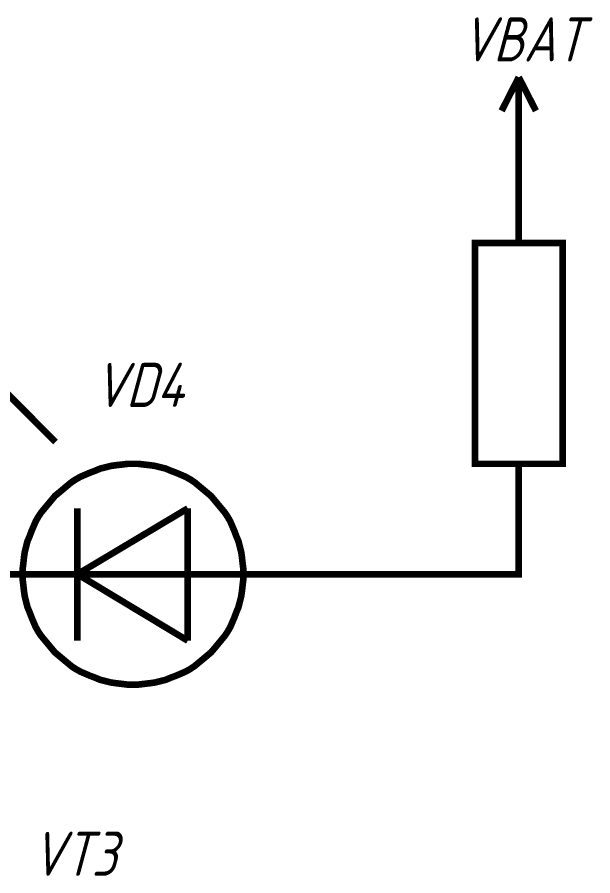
# Paper-space layout 'Layout1' of a CAD drawing. Extents: x -1 to 840, y -1 to 593.
# Drawn here: x 732.93 to 759.02, y 409.82 to 448.74 of the extents above; entities that cross this region are included whole.
import ezdxf

# ---------------------------------------------------------------- set-up
doc = ezdxf.new("R2010")
doc.units = 0
doc.header["$MEASUREMENT"] = 0
doc.layers.add('Sheet', color=255, linetype='CONTINUOUS')
doc.styles.add('GOST type A0', font='', dxfattribs={"oblique": 15, "height": 3.5})
doc.styles.get('GOST type A0').set_extended_font_data('GOST type A')

psp = doc.layouts.get("Layout1")

# ---------------------------------------------------------------- linework, layer by layer
at = {"layer": 'Sheet', "color": 7, "const_width": 0.3}
for points in [[(755.667, 446.016), (754.891, 444.493)], [(755.667, 446.016), (756.444, 444.493)], [(755.667, 443.499), (755.667, 446.016)], [(755.667, 440.983), (755.667, 443.499)], [(755.667, 438.498), (755.667, 440.983)], [(734.674, 429.488), (729.673, 434.49)], [(733.183, 423.492), (733.183, 423.741), (733.214, 423.989), (733.245, 424.269), (733.276, 424.486), (733.338, 424.735), (733.4, 424.983), (733.493, 425.201), (733.587, 425.449), (733.68, 425.667), (733.773, 425.884), (733.897, 426.102), (734.021, 426.288), (734.177, 426.475), (734.332, 426.661), (734.487, 426.847), (734.642, 427.034), (734.829, 427.189), (735.015, 427.344), (735.201, 427.5), (735.388, 427.655), (735.574, 427.779), (735.792, 427.904), (736.009, 427.997), (736.226, 428.09), (736.475, 428.183), (736.692, 428.276), (736.941, 428.339), (737.189, 428.401), (737.406, 428.432), (737.686, 428.463), (737.934, 428.494), (738.183, 428.494)], [(738.183, 428.494), (737.934, 428.494), (737.686, 428.463), (737.406, 428.432), (737.189, 428.401), (736.941, 428.339), (736.692, 428.276), (736.475, 428.183), (736.226, 428.09), (736.009, 427.997), (735.792, 427.904), (735.574, 427.779), (735.388, 427.655), (735.201, 427.5), (735.015, 427.344), (734.829, 427.189), (734.642, 427.034), (734.487, 426.847), (734.332, 426.661), (734.177, 426.475), (734.021, 426.288), (733.897, 426.102), (733.773, 425.884), (733.68, 425.667), (733.587, 425.449), (733.493, 425.201), (733.4, 424.983), (733.338, 424.735), (733.276, 424.486), (733.245, 424.269), (733.214, 423.989), (733.183, 423.741), (733.183, 423.492)], [(738.183, 428.494), (738.431, 428.494), (738.68, 428.463), (738.959, 428.432), (739.177, 428.401), (739.425, 428.339), (739.674, 428.276), (739.891, 428.183), (740.139, 428.09), (740.357, 427.997), (740.574, 427.904), (740.792, 427.779), (740.978, 427.655), (741.164, 427.5), (741.351, 427.344), (741.537, 427.189), (741.723, 427.034), (741.879, 426.847), (742.034, 426.661), (742.189, 426.475), (742.344, 426.288), (742.469, 426.102), (742.593, 425.884), (742.686, 425.667), (742.779, 425.449), (742.872, 425.201), (742.965, 424.983), (743.028, 424.735), (743.09, 424.486), (743.121, 424.269), (743.152, 423.989), (743.183, 423.741), (743.183, 423.492)], [(743.183, 423.492), (743.183, 423.741), (743.152, 423.989), (743.121, 424.269), (743.09, 424.486), (743.028, 424.735), (742.965, 424.983), (742.872, 425.201), (742.779, 425.449), (742.686, 425.667), (742.593, 425.884), (742.469, 426.102), (742.344, 426.288), (742.189, 426.475), (742.034, 426.661), (741.879, 426.847), (741.723, 427.034), (741.537, 427.189), (741.351, 427.344), (741.164, 427.5), (740.978, 427.655), (740.792, 427.779), (740.574, 427.904), (740.357, 427.997), (740.139, 428.09), (739.891, 428.183), (739.674, 428.276), (739.425, 428.339), (739.177, 428.401), (738.959, 428.432), (738.68, 428.463), (738.431, 428.494), (738.183, 428.494)], [(755.667, 428.494), (755.667, 425.978)], [(735.667, 423.492), (740.667, 426.475)], [(735.667, 426.475), (735.667, 420.479)], [(740.667, 426.475), (740.667, 420.479)], [(745.667, 423.492), (755.667, 423.492), (755.667, 425.978)], [(733.183, 423.492), (730.667, 423.492)], [(743.183, 423.492), (733.183, 423.492)], [(738.183, 418.49), (737.934, 418.49), (737.686, 418.521), (737.406, 418.553), (737.189, 418.584), (736.941, 418.646), (736.692, 418.708), (736.475, 418.801), (736.226, 418.894), (736.009, 418.987), (735.792, 419.081), (735.574, 419.205), (735.388, 419.329), (735.201, 419.485), (735.015, 419.64), (734.829, 419.795), (734.642, 419.951), (734.487, 420.137), (734.332, 420.323), (734.177, 420.51), (734.021, 420.696), (733.897, 420.883), (733.773, 421.1), (733.68, 421.317), (733.587, 421.535), (733.493, 421.783), (733.4, 422.001), (733.338, 422.25), (733.276, 422.498), (733.245, 422.716), (733.214, 422.995), (733.183, 423.244), (733.183, 423.492)], [(733.183, 423.492), (733.183, 423.244), (733.214, 422.995), (733.245, 422.716), (733.276, 422.498), (733.338, 422.25), (733.4, 422.001), (733.493, 421.783), (733.587, 421.535), (733.68, 421.317), (733.773, 421.1), (733.897, 420.883), (734.021, 420.696), (734.177, 420.51), (734.332, 420.323), (734.487, 420.137), (734.642, 419.951), (734.829, 419.795), (735.015, 419.64), (735.201, 419.485), (735.388, 419.329), (735.574, 419.205), (735.792, 419.081), (736.009, 418.987), (736.226, 418.894), (736.475, 418.801), (736.692, 418.708), (736.941, 418.646), (737.189, 418.584), (737.406, 418.553), (737.686, 418.521), (737.934, 418.49), (738.183, 418.49)], [(740.667, 420.479), (735.667, 423.492)], [(743.183, 423.492), (743.183, 423.244), (743.152, 422.995), (743.121, 422.716), (743.09, 422.498), (743.028, 422.25), (742.965, 422.001), (742.872, 421.783), (742.779, 421.535), (742.686, 421.317), (742.593, 421.1), (742.469, 420.883), (742.344, 420.696), (742.189, 420.51), (742.034, 420.323), (741.879, 420.137), (741.723, 419.951), (741.537, 419.795), (741.351, 419.64), (741.164, 419.485), (740.978, 419.329), (740.792, 419.205), (740.574, 419.081), (740.357, 418.987), (740.139, 418.894), (739.891, 418.801), (739.674, 418.708), (739.425, 418.646), (739.177, 418.584), (738.959, 418.553), (738.68, 418.521), (738.431, 418.49), (738.183, 418.49)], [(738.183, 418.49), (738.431, 418.49), (738.68, 418.521), (738.959, 418.553), (739.177, 418.584), (739.425, 418.646), (739.674, 418.708), (739.891, 418.801), (740.139, 418.894), (740.357, 418.987), (740.574, 419.081), (740.792, 419.205), (740.978, 419.329), (741.164, 419.485), (741.351, 419.64), (741.537, 419.795), (741.723, 419.951), (741.879, 420.137), (742.034, 420.323), (742.189, 420.51), (742.344, 420.696), (742.469, 420.883), (742.593, 421.1), (742.686, 421.317), (742.779, 421.535), (742.872, 421.783), (742.965, 422.001), (743.028, 422.25), (743.09, 422.498), (743.121, 422.716), (743.152, 422.995), (743.183, 423.244), (743.183, 423.492)], [(743.183, 423.492), (743.183, 423.492), (743.183, 423.492), (743.183, 423.492), (743.183, 423.492), (743.183, 423.492), (743.183, 423.492), (743.183, 423.492), (743.183, 423.492), (743.183, 423.492), (743.183, 423.492), (743.183, 423.492), (743.183, 423.492), (743.183, 423.492), (743.183, 423.492), (743.183, 423.492), (743.183, 423.492), (743.183, 423.492), (743.183, 423.492), (743.183, 423.492), (743.183, 423.492), (743.183, 423.492), (743.183, 423.492), (743.183, 423.492), (743.183, 423.492), (743.183, 423.492), (743.183, 423.492), (743.183, 423.492), (743.183, 423.492), (743.183, 423.492), (743.183, 423.492), (743.183, 423.492), (743.183, 423.492)], [(743.183, 423.492), (745.667, 423.492)]]:
    psp.add_lwpolyline(points, dxfattribs=at)
psp.add_lwpolyline([(753.68, 438.498), (757.655, 438.498), (757.655, 428.494), (753.68, 428.494), (753.68, 438.498)], close=True, dxfattribs=at)

# ---------------------------------------------------------------- texts
at = {"layer": 'Sheet', "color": 7, "style": 'GOST type A0', "oblique": 15}
for s, p in [('VBAT', (753.059, 446.73)), ('VD4', (736.413, 431.073)), ('VT3', (733.59, 409.823))]:
    psp.add_text(s, height=2, dxfattribs=at).set_placement(p)

doc.saveas('drawing.dxf')
